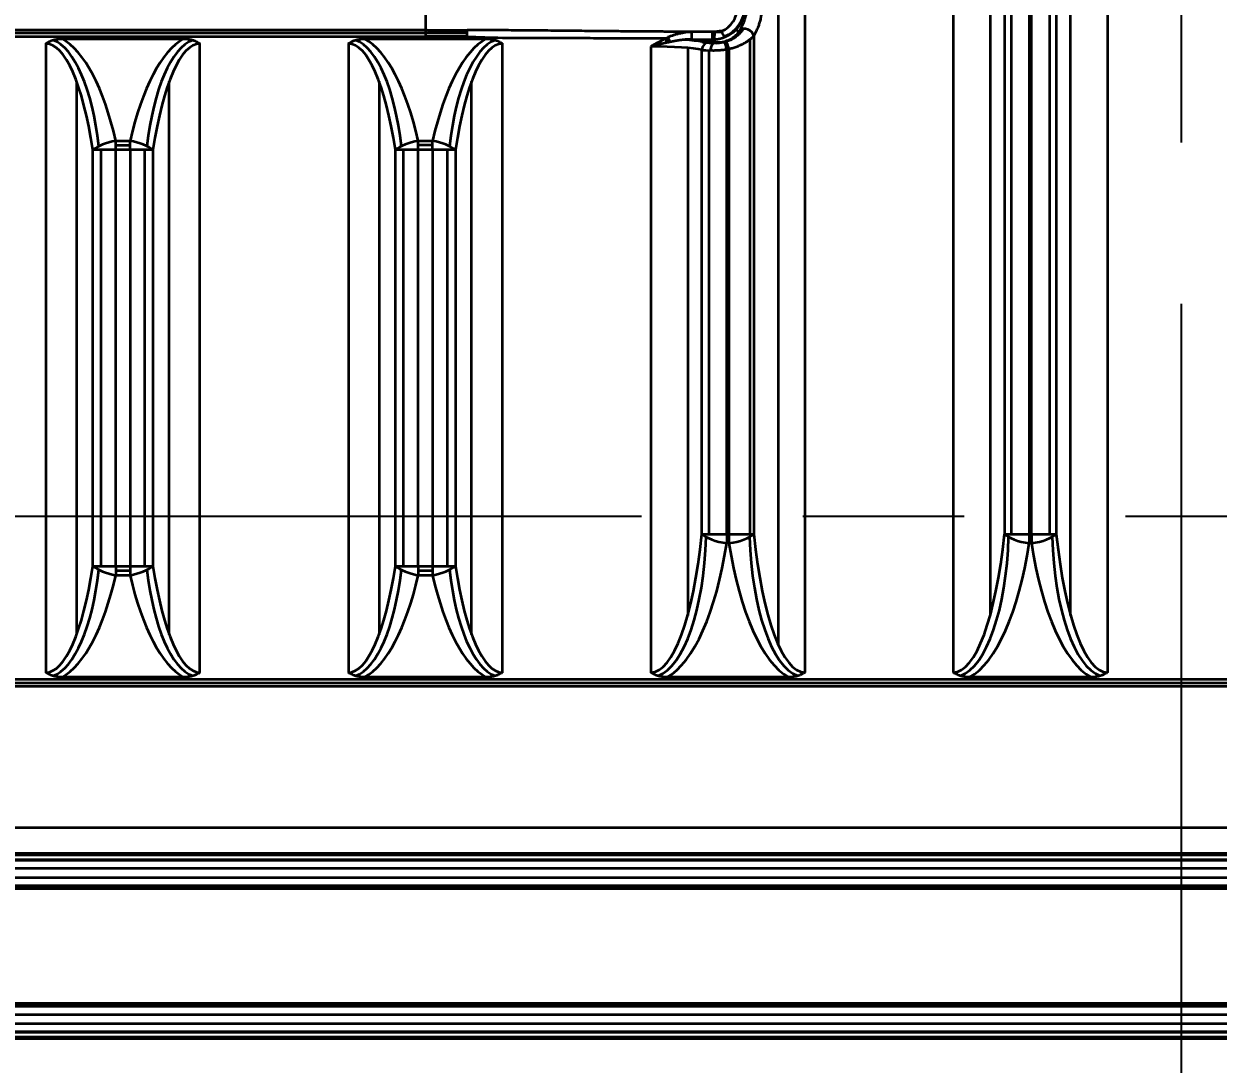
# Model space of a CAD drawing. Header units: millimetres. Extents: x 126 to 861, y 86 to 521.
# Drawn here: x 291.7 to 363.1, y 298 to 360.2 of the extents above; entities that cross this region are included whole.
import ezdxf

# ---------------------------------------------------------------- set-up
doc = ezdxf.new("R2010")
doc.units = ezdxf.units.MM
doc.linetypes.add('CENTER', pattern=[50.8, 31.75, -6.35, 6.35, -6.35])
doc.layers.add('10', color=7, linetype='Continuous', true_color=0xffffff)
doc.layers.add('dim', color=82, linetype='Continuous', lineweight=9)
doc.styles.add('Capful-A', font='')
doc.styles.get('Capful-A').set_extended_font_data('Microsoft YaHei')
doc.dimstyles.new('Capful-A-1.0', dxfattribs={"dimtxt": 2.5, "dimasz": 2.5, "dimexe": 1.5, "dimexo": 1, "dimgap": 1.5, "dimtad": 0, "dimdsep": 46, "dimtxsty": 'Capful-A', "dimcen": 0, "dimclrt": 2, "dimazin": 2, "dimtfac": 1, "dimtmove": 0, "dimatfit": 3, "dimfxl": 0, "dimtolj": 1, "dimtzin": 0, "dimarcsym": 0})

# ---------------------------------------------------------------- blocks, each defined once
blk = doc.blocks.new('*D37')
at = {"layer": 'Defpoints', "color": 0, "transparency": 16777216}
for p in [(355.713, 434.203), (360.922, 330.775)]:
    blk.add_point(p, dxfattribs=at)
at = {"layer": 'dim', "color": 0, "lineweight": -2, "transparency": 16777216}
blk.add_line((356.213, 434.203), (357.849, 434.203), dxfattribs=at)
at = {"layer": 'dim', "color": 2, "transparency": 16777216, "insert": (363.298, 434.203), "char_height": 2.5, "attachment_point": 5, "style": 'Capful-A', "bg_fill": 3, "box_fill_scale": 1.1, "bg_fill_color": 256, "bg_fill_true_color": 13158600, "bg_fill_transparency": 0}
blk.add_mtext('\\A1;103.43', dxfattribs=at)
at = {"layer": 'Defpoints', "color": 0, "transparency": 16777216}
blk.add_point((357.849, 434.203), dxfattribs=at)
blk = doc.blocks.new('*D38')
at = {"layer": 'Defpoints', "color": 0, "transparency": 16777216}
for p in [(406.147, 434.203), (360.922, 330.775)]:
    blk.add_point(p, dxfattribs=at)
at = {"layer": 'dim', "color": 0, "lineweight": -2, "transparency": 16777216}
blk.add_line((406.647, 434.203), (413.402, 434.203), dxfattribs=at)
at = {"layer": 'dim', "color": 2, "transparency": 16777216, "insert": (418.851, 434.203), "char_height": 2.5, "attachment_point": 5, "style": 'Capful-A', "bg_fill": 3, "box_fill_scale": 1.1, "bg_fill_color": 256, "bg_fill_true_color": 13158600, "bg_fill_transparency": 0}
blk.add_mtext('\\A1;103.43', dxfattribs=at)
at = {"layer": 'Defpoints', "color": 0, "transparency": 16777216}
blk.add_point((413.402, 434.203), dxfattribs=at)
blk = doc.blocks.new('*D39')
at = {"layer": 'Defpoints', "color": 0, "transparency": 16777216}
for p in [(406.147, 434.203), (360.922, 330.775)]:
    blk.add_point(p, dxfattribs=at)
at = {"layer": 'dim', "color": 0, "lineweight": -2, "transparency": 16777216}
blk.add_line((406.147, 434.702), (406.147, 442.193), dxfattribs=at)
at = {"layer": 'dim', "color": 2, "transparency": 16777216, "insert": (406.147, 446.831), "char_height": 2.5, "attachment_point": 5, "rotation": 90, "style": 'Capful-A', "bg_fill": 3, "box_fill_scale": 1.1, "bg_fill_color": 256, "bg_fill_true_color": 13158600, "bg_fill_transparency": 0}
blk.add_mtext('\\A1;45.23', dxfattribs=at)
at = {"layer": 'Defpoints', "color": 0, "transparency": 16777216}
blk.add_point((406.147, 442.193), dxfattribs=at)

msp = doc.modelspace()

# ---------------------------------------------------------------- linework, layer by layer
at = {"layer": '10', "color": 7, "linetype": 'Continuous', "lineweight": 35}
for p, q in [((336.811, 323.062), (336.811, 400.033)), ((338.393, 400.033), (338.393, 321.424)), ((347.271, 321.424), (347.271, 400.033)), ((349.474, 400.033), (349.474, 324.839)), ((350.328, 400.033), (350.328, 329.707)), ((350.742, 329.707), (350.742, 400.033)), ((351.81, 400.033), (351.81, 329.707)), ((351.944, 329.707), (351.944, 400.033)), ((353.012, 400.033), (353.012, 329.707)), ((353.426, 400.033), (353.426, 329.707)), ((354.281, 324.839), (354.281, 400.033)), ((356.483, 400.033), (356.483, 321.424)), ((315.697, 359.857), (286.552, 359.857)), ((315.697, 359.665), (286.552, 359.665)), ((286.552, 359.469), (315.697, 359.469)), ((293.974, 359.33), (301.241, 359.33)), ((312.064, 359.33), (319.331, 359.33)), ((315.697, 359.857), (315.697, 359.469)), ((318.188, 359.661), (315.697, 359.67)), ((318.188, 359.465), (318.189, 359.853)), ((331.63, 359.293), (332.876, 359.293)), ((333.042, 359.127), (332.876, 359.293)), ((334.284, 359.887), (334.436, 359.736)), ((335.091, 359.283), (335.091, 329.707)), ((335.336, 359.502), (335.336, 329.707)), ((293.001, 359.047), (293.001, 321.424)), ((302.213, 321.424), (302.213, 359.047)), ((311.091, 359.047), (311.091, 321.424)), ((320.303, 321.424), (320.303, 359.047)), ((329.181, 358.87), (329.181, 321.424)), ((331.384, 358.785), (331.384, 324.839)), ((332.238, 329.707), (332.238, 358.665)), ((332.652, 358.63), (332.652, 329.707)), ((333.72, 329.707), (333.72, 358.693)), ((333.854, 358.734), (333.854, 329.707)), ((294.839, 356.778), (294.839, 323.693)), ((300.375, 323.693), (300.375, 356.778)), ((312.929, 356.778), (312.929, 323.693)), ((318.465, 323.693), (318.465, 356.778)), ((297.177, 352.686), (297.177, 353.236)), ((297.177, 353.236), (298.037, 353.236)), ((297.177, 352.97), (298.037, 352.97)), ((298.037, 352.686), (298.037, 353.236)), ((315.267, 352.686), (315.267, 353.236)), ((315.267, 353.236), (316.127, 353.236)), ((316.127, 352.97), (315.267, 352.97)), ((316.127, 352.686), (316.127, 353.236)), ((297.177, 352.686), (295.814, 352.686)), ((295.814, 327.784), (295.814, 352.686)), ((296.286, 352.686), (296.286, 327.784)), ((297.177, 327.784), (297.177, 352.686)), ((298.037, 352.686), (297.177, 352.686)), ((299.401, 352.686), (298.037, 352.686)), ((298.037, 352.686), (298.037, 327.784)), ((298.928, 327.784), (298.928, 352.686)), ((299.401, 352.686), (299.401, 327.784)), ((315.267, 352.686), (313.904, 352.686)), ((313.904, 327.784), (313.904, 352.686)), ((314.376, 352.686), (314.376, 327.784)), ((315.267, 327.784), (315.267, 352.686)), ((316.127, 352.686), (315.267, 352.686)), ((316.127, 352.686), (316.127, 327.784)), ((317.491, 352.686), (316.127, 352.686)), ((317.018, 327.784), (317.018, 352.686)), ((317.491, 352.686), (317.491, 327.784)), ((332.238, 329.707), (333.72, 329.707)), ((333.72, 329.707), (333.72, 329.157)), ((333.72, 329.707), (333.854, 329.707)), ((333.854, 329.424), (333.72, 329.424)), ((333.854, 329.707), (333.854, 329.157)), ((333.854, 329.707), (335.336, 329.707)), ((350.328, 329.707), (351.81, 329.707)), ((351.81, 329.707), (351.944, 329.707)), ((351.81, 329.707), (351.81, 329.157)), ((351.81, 329.424), (351.944, 329.424)), ((351.944, 329.707), (353.426, 329.707)), ((351.944, 329.707), (351.944, 329.157)), ((333.854, 329.157), (333.72, 329.157)), ((351.944, 329.157), (351.81, 329.157)), ((295.814, 327.784), (297.177, 327.784)), ((297.177, 327.784), (297.177, 327.234)), ((297.177, 327.784), (298.037, 327.784)), ((298.037, 327.501), (297.177, 327.501)), ((298.037, 327.234), (297.177, 327.234)), ((298.037, 327.784), (299.401, 327.784)), ((298.037, 327.784), (298.037, 327.234)), ((313.904, 327.784), (315.267, 327.784)), ((315.267, 327.784), (315.267, 327.234)), ((315.267, 327.784), (316.127, 327.784)), ((316.127, 327.501), (315.267, 327.501)), ((316.127, 327.234), (315.267, 327.234)), ((316.127, 327.784), (316.127, 327.234)), ((316.127, 327.784), (317.491, 327.784)), ((435.292, 321.001), (286.552, 321.001)), ((286.552, 320.805), (435.292, 320.805)), ((301.241, 321.14), (293.974, 321.14)), ((319.331, 321.14), (312.064, 321.14)), ((337.421, 321.14), (330.154, 321.14)), ((355.511, 321.14), (348.244, 321.14)), ((286.552, 320.613), (435.292, 320.613)), ((435.292, 312.125), (286.552, 312.125)), ((286.552, 310.615), (435.292, 310.615)), ((286.552, 310.508), (435.292, 310.508)), ((435.292, 310.212), (286.552, 310.212)), ((435.292, 310.179), (286.552, 310.179)), ((286.552, 309.71), (435.292, 309.71)), ((435.292, 309.148), (286.552, 309.148)), ((286.552, 308.671), (435.292, 308.671)), ((286.552, 308.647), (435.292, 308.647)), ((435.292, 308.472), (286.552, 308.472)), ((286.552, 301.648), (435.292, 301.648)), ((435.292, 301.474), (286.552, 301.474)), ((435.292, 301.449), (286.552, 301.449)), ((286.552, 300.972), (435.292, 300.972)), ((435.292, 300.41), (286.552, 300.41)), ((286.552, 299.941), (435.292, 299.941)), ((286.552, 299.909), (435.292, 299.909)), ((435.292, 299.613), (286.552, 299.613)), ((435.292, 299.505), (286.552, 299.505))]:
    msp.add_line(p, q, dxfattribs=at)
for centre, major_axis, ratio, start_param, end_param in [((332.838, 361.236), (-0.723, 1.371), 0.970103, 3.033449, 4.232001), ((332.793, 361.378), (-0.964, 1.828), 0.970103, 3.037066, 4.196113), ((332.838, 361.333), (-0.908, 1.837), 0.978881, 3.057463, 4.256076), ((334.873, 359.502), (0.423, -0.271), 0.788078, 0.681433, 2.941107), ((293.001, 350.218), (0, 9.112), 0.36397, 5.011848, 6.153171), ((293.001, 346.067), (0, 13.53), 0.36397, 5.270873, 6.084403), ((302.213, 346.067), (0, 13.53), 0.36397, 0.198782, 1.012312), ((302.213, 350.218), (0, 9.112), 0.36397, 0.129997, 1.271337), ((311.091, 350.218), (0, 9.112), 0.36397, 5.011848, 6.153171), ((311.091, 346.067), (0, 13.53), 0.36397, 5.270873, 6.084403), ((315.697, -307.316), (-666.786, 0), 1, 4.708654, 4.712389), ((320.303, 346.067), (0, 13.53), 0.36397, 0.198782, 1.012312), ((320.303, 350.218), (0, 9.112), 0.36397, 0.129997, 1.271337), ((329.181, 359.04), (-3.317, 0), 0.087489, 3.537922, 4.072771), ((329.181, 359.036), (-3.819, 0), 0.087489, 3.539788, 4.016161), ((293.001, 345.517), (0, 13.53), 0.245123, 5.270873, 6.283185), ((302.213, 345.517), (0, 13.53), 0.245123, 0, 1.012312), ((311.091, 345.517), (0, 13.53), 0.245123, 5.270873, 6.283185), ((320.303, 345.517), (0, 13.53), 0.245123, 0, 1.012312), ((329.181, 358.535), (-3.317, 0), 0.100758, 3.539788, 4.71239), ((332.702, 358.665), (-0.102, -0.492), 0.91878, 3.364202, 4.901197), ((333.72, 358.702), (-1.608, 0), 0.060121, 0.398195, 0.909841), ((333.72, 359.207), (-1.608, 0), 0.087489, 0.40204, 1.169324), ((333.72, 359.203), (-1.105, 0), 0.087489, 0.398195, 0.909841), ((333.042, 358.626), (-0.034, -0.502), 0.612988, 3.252128, 4.754069), ((297.177, 352.686), (-1.568, -0.357), 0.334468, 4.636469, 5.686039), ((298.037, 352.686), (1.568, -0.357), 0.334468, 0.597146, 1.646716), ((315.267, 352.686), (-1.568, -0.357), 0.334468, 4.636469, 5.686039), ((316.127, 352.686), (1.568, -0.357), 0.334468, 0.597146, 1.646716), ((329.181, 334.954), (0, 13.53), 0.245123, 3.141593, 4.314194), ((329.181, 330.252), (0, 9.112), 0.36397, 3.271589, 4.632655), ((333.72, 329.707), (-1.589, 0.243), 0.338534, 0.424744, 1.622583), ((333.854, 329.707), (1.589, 0.243), 0.338534, 4.660602, 5.858442), ((338.393, 330.252), (0, 9.112), 0.36397, 1.65053, 3.011578), ((338.393, 334.954), (0, 13.53), 0.245123, 1.968991, 3.141593), ((347.271, 334.954), (0, 13.53), 0.245123, 3.141593, 4.314194), ((347.271, 330.252), (0, 9.112), 0.36397, 3.271589, 4.632655), ((351.81, 329.707), (-1.589, 0.243), 0.338534, 0.424744, 1.622583), ((351.944, 329.707), (1.589, 0.243), 0.338534, 4.660602, 5.858442), ((356.483, 330.252), (0, 9.112), 0.36397, 1.65053, 3.011578), ((356.483, 334.954), (0, 13.53), 0.245123, 1.968991, 3.141593), ((329.181, 334.404), (0, 13.53), 0.36397, 3.340375, 4.314194), ((338.393, 334.404), (0, 13.53), 0.36397, 1.968991, 2.94281), ((347.271, 334.404), (0, 13.53), 0.36397, 3.340375, 4.314194), ((356.483, 334.404), (0, 13.53), 0.36397, 1.968991, 2.94281), ((293.001, 334.954), (0, 13.53), 0.245123, 3.141593, 4.153905), ((293.001, 330.252), (0, 9.112), 0.36397, 3.271589, 4.41293), ((293.001, 334.404), (0, 13.53), 0.36397, 3.340375, 4.153905), ((297.177, 327.784), (-1.568, 0.357), 0.334468, 0.597146, 1.646716), ((298.037, 327.784), (1.568, 0.357), 0.334468, 4.636469, 5.686039), ((302.213, 334.404), (0, 13.53), 0.36397, 2.129281, 2.94281), ((302.213, 330.252), (0, 9.112), 0.36397, 1.870255, 3.011578), ((302.213, 334.954), (0, 13.53), 0.245123, 2.129281, 3.141593), ((311.091, 334.954), (0, 13.53), 0.245123, 3.141593, 4.153905), ((311.091, 330.252), (0, 9.112), 0.36397, 3.271589, 4.41293), ((311.091, 334.404), (0, 13.53), 0.36397, 3.340375, 4.153905), ((315.267, 327.784), (-1.568, 0.357), 0.334468, 0.597146, 1.646716), ((316.127, 327.784), (1.568, 0.357), 0.334468, 4.636469, 5.686039), ((320.303, 334.404), (0, 13.53), 0.36397, 2.129281, 2.94281), ((320.303, 330.252), (0, 9.112), 0.36397, 1.870255, 3.011578), ((320.303, 334.954), (0, 13.53), 0.245123, 2.129281, 3.141593)]:
    msp.add_ellipse(centre, major_axis=major_axis, ratio=ratio, start_param=start_param, end_param=end_param, dxfattribs=at)
for points, degree in [([(315.697, 368.345), (315.697, 359.858)], 1), ([(315.697, 359.858), (318.189, 359.853)], 1), ([(318.188, 359.462), (318.893, 359.439), (319.598, 359.416), (320.303, 359.394)], 3), ([(330.057, 359.367), (330.105, 359.385), (330.152, 359.404), (330.199, 359.422)], 3), ([(330.097, 359.201), (330.157, 359.215), (330.217, 359.229), (330.278, 359.242)], 3), ([(333.854, 358.734), (333.788, 358.712), (333.72, 358.693)], 2)]:
    msp.add_open_spline(points, degree=degree, dxfattribs=at)
for points, knots in [([(334.501, 359.834), (334.511, 359.851), (334.522, 359.87), (334.544, 359.908), (334.555, 359.928), (334.589, 359.99), (334.612, 360.034), (334.647, 360.104), (334.665, 360.141), (334.683, 360.179), (334.694, 360.205), (334.7, 360.219), (334.729, 360.286), (334.752, 360.343), (334.795, 360.463), (334.816, 360.526), (334.839, 360.609), (334.843, 360.626), (334.852, 360.66), (334.856, 360.677), (334.868, 360.73), (334.876, 360.765), (334.896, 360.872), (334.907, 360.945), (334.917, 361.057), (334.92, 361.095), (334.923, 361.152), (334.924, 361.171), (334.925, 361.21), (334.925, 361.229), (334.925, 361.249)], [0, 0, 0, 0, 0.0625, 0.0625, 0.125, 0.125, 0.25, 0.25, 0.3125, 0.34375, 0.34375, 0.375, 0.375, 0.5, 0.5, 0.625, 0.625, 0.65625, 0.65625, 0.6875, 0.6875, 0.75, 0.75, 0.875, 0.875, 0.9375, 0.9375, 0.96875, 0.96875, 1, 1, 1, 1]), ([(335.816, 361.249), (335.816, 361.206), (335.815, 361.162), (335.812, 361.076), (335.809, 361.033), (335.799, 360.906), (335.789, 360.822), (335.769, 360.698), (335.762, 360.657), (335.75, 360.595), (335.746, 360.575), (335.737, 360.534), (335.733, 360.514), (335.71, 360.414), (335.688, 360.336), (335.642, 360.186), (335.617, 360.113), (335.584, 360.025), (335.577, 360.008), (335.563, 359.974), (335.557, 359.957), (335.536, 359.906), (335.522, 359.874), (335.479, 359.778), (335.45, 359.718), (335.407, 359.633), (335.392, 359.606), (335.364, 359.552), (335.35, 359.527), (335.336, 359.502)], [0, 0, 0, 0, 0.0625, 0.0625, 0.125, 0.125, 0.25, 0.25, 0.3125, 0.3125, 0.34375, 0.34375, 0.375, 0.375, 0.5, 0.5, 0.625, 0.625, 0.65625, 0.65625, 0.6875, 0.6875, 0.75, 0.75, 0.875, 0.875, 0.9375, 0.9375, 1, 1, 1, 1]), ([(293.001, 359.047), (293.005, 359.05), (293.01, 359.053), (293.019, 359.059), (293.032, 359.068), (293.064, 359.088), (293.128, 359.127), (293.205, 359.167), (293.264, 359.193), (293.304, 359.209), (293.324, 359.217), (293.385, 359.239), (293.426, 359.252), (293.549, 359.287), (293.633, 359.303), (293.802, 359.325), (293.887, 359.33), (293.974, 359.33)], [0, 0, 0, 0, 0.015625, 0.015625, 0.03125, 0.0625, 0.125, 0.25, 0.3125, 0.3125, 0.375, 0.375, 0.5, 0.5, 0.75, 0.75, 1, 1, 1, 1]), ([(301.241, 359.33), (301.327, 359.33), (301.413, 359.325), (301.582, 359.303), (301.666, 359.287), (301.769, 359.258), (301.79, 359.251), (301.831, 359.238), (301.892, 359.217), (301.991, 359.176), (302.086, 359.127), (302.151, 359.088), (302.182, 359.068), (302.196, 359.059), (302.205, 359.053), (302.209, 359.05), (302.213, 359.047)], [0, 0, 0, 0, 0.25, 0.25, 0.5, 0.5, 0.5625, 0.5625, 0.625, 0.75, 0.875, 0.9375, 0.96875, 0.984375, 0.984375, 1, 1, 1, 1]), ([(311.091, 359.047), (311.095, 359.05), (311.1, 359.053), (311.109, 359.059), (311.122, 359.068), (311.154, 359.088), (311.218, 359.127), (311.295, 359.167), (311.354, 359.193), (311.394, 359.209), (311.414, 359.217), (311.475, 359.239), (311.516, 359.252), (311.639, 359.287), (311.723, 359.303), (311.892, 359.325), (311.977, 359.33), (312.064, 359.33)], [0, 0, 0, 0, 0.015625, 0.015625, 0.03125, 0.0625, 0.125, 0.25, 0.3125, 0.3125, 0.375, 0.375, 0.5, 0.5, 0.75, 0.75, 1, 1, 1, 1]), ([(331.63, 359.749), (331.527, 359.75), (331.315, 359.75), (330.986, 359.752), (330.638, 359.754), (330.269, 359.756), (329.881, 359.759), (329.473, 359.761), (329.045, 359.765), (328.596, 359.768), (328.129, 359.772), (327.641, 359.776), (327.133, 359.78), (326.605, 359.785), (326.058, 359.79), (325.49, 359.795), (324.814, 359.802), (324.051, 359.809), (323.222, 359.817), (322.438, 359.824), (321.699, 359.83), (321.004, 359.836), (320.355, 359.841), (319.75, 359.845), (319.19, 359.848), (318.674, 359.851), (318.346, 359.852), (318.189, 359.853)], [0, 0, 0, 0, 0.022967, 0.047415, 0.073344, 0.100754, 0.129645, 0.160016, 0.191869, 0.225202, 0.260016, 0.296311, 0.334087, 0.373344, 0.414082, 0.4563, 0.5, 0.564999, 0.626665, 0.684998, 0.739997, 0.791664, 0.839997, 0.884997, 0.926665, 0.964999, 1, 1, 1, 1]), ([(319.331, 359.33), (319.417, 359.33), (319.503, 359.325), (319.672, 359.303), (319.756, 359.287), (319.859, 359.258), (319.88, 359.251), (319.921, 359.238), (319.982, 359.217), (320.081, 359.176), (320.176, 359.127), (320.241, 359.088), (320.272, 359.068), (320.286, 359.059), (320.295, 359.053), (320.299, 359.05), (320.303, 359.047)], [0, 0, 0, 0, 0.25, 0.25, 0.5, 0.5, 0.5625, 0.5625, 0.625, 0.75, 0.875, 0.9375, 0.96875, 0.984375, 0.984375, 1, 1, 1, 1]), ([(320.304, 359.394), (320.47, 359.393), (320.825, 359.392), (321.391, 359.39), (322.022, 359.388), (322.719, 359.386), (323.481, 359.384), (324.309, 359.382), (325.389, 359.38), (326.634, 359.377), (327.954, 359.374), (329.072, 359.371), (329.751, 359.368), (330.057, 359.367)], [0, 0, 0, 0, 0.051253, 0.10923, 0.173933, 0.24536, 0.323513, 0.40839, 0.499993, 0.655902, 0.791206, 0.905905, 1, 1, 1, 1]), ([(330.067, 359.346), (329.914, 359.274), (329.765, 359.196), (329.544, 359.076), (329.471, 359.035), (329.326, 358.953), (329.253, 358.911), (329.181, 358.87)], [0, 0, 0, 0, 0.5, 0.5, 0.75, 0.75, 1, 1, 1, 1]), ([(330.057, 359.367), (330.058, 359.365), (330.06, 359.361), (330.063, 359.355), (330.065, 359.348), (330.068, 359.341), (330.07, 359.334), (330.073, 359.326), (330.075, 359.317), (330.078, 359.309), (330.08, 359.3), (330.082, 359.29), (330.084, 359.28), (330.086, 359.27), (330.088, 359.259), (330.09, 359.248), (330.092, 359.237), (330.093, 359.223), (330.096, 359.208), (330.098, 359.192), (330.101, 359.177), (330.103, 359.163), (330.106, 359.15), (330.109, 359.138), (330.112, 359.127), (330.115, 359.117), (330.118, 359.109), (330.121, 359.101), (330.123, 359.096), (330.124, 359.093)], [0, 0, 0, 0, 0.021871, 0.044908, 0.069142, 0.0946, 0.121303, 0.149272, 0.178522, 0.209066, 0.240914, 0.274076, 0.308555, 0.344355, 0.381475, 0.419914, 0.459665, 0.500721, 0.561514, 0.619173, 0.673694, 0.725084, 0.77336, 0.818552, 0.860699, 0.899849, 0.936064, 0.969418, 1, 1, 1, 1]), ([(330.199, 359.422), (330.199, 359.422), (330.199, 359.421), (330.199, 359.421), (330.199, 359.42), (330.199, 359.419), (330.198, 359.418), (330.198, 359.416), (330.197, 359.414), (330.197, 359.41), (330.197, 359.406), (330.198, 359.4), (330.202, 359.393), (330.208, 359.386), (330.213, 359.38), (330.216, 359.376), (330.219, 359.372), (330.222, 359.368), (330.225, 359.363), (330.227, 359.359), (330.229, 359.355), (330.231, 359.35), (330.233, 359.344), (330.236, 359.338), (330.238, 359.331), (330.24, 359.325), (330.243, 359.319), (330.245, 359.313), (330.247, 359.308), (330.249, 359.302), (330.253, 359.295), (330.257, 359.286), (330.261, 359.277), (330.266, 359.268), (330.27, 359.26), (330.274, 359.25), (330.279, 359.239), (330.285, 359.227), (330.291, 359.214), (330.298, 359.2), (330.305, 359.185), (330.312, 359.169), (330.319, 359.152), (330.324, 359.141), (330.327, 359.136)], [0, 0, 0, 0, 0.001078, 0.002786, 0.005172, 0.008252, 0.012033, 0.01652, 0.024848, 0.032884, 0.047161, 0.061738, 0.086454, 0.120967, 0.136863, 0.152441, 0.167731, 0.182766, 0.197576, 0.212195, 0.226656, 0.240994, 0.260758, 0.280591, 0.30049, 0.320454, 0.340482, 0.360574, 0.373874, 0.392775, 0.417342, 0.447653, 0.483795, 0.508892, 0.53817, 0.571691, 0.609528, 0.651755, 0.698435, 0.749618, 0.805347, 0.865649, 0.930534, 1, 1, 1, 1]), ([(331.63, 359.732), (331.503, 359.732), (331.376, 359.724), (331.127, 359.691), (331.005, 359.667), (330.826, 359.624), (330.767, 359.609), (330.65, 359.575), (330.593, 359.558), (330.421, 359.503), (330.309, 359.463), (330.199, 359.422)], [0, 0, 0, 0, 0.25, 0.25, 0.5, 0.5, 0.625, 0.625, 0.75, 0.75, 1, 1, 1, 1]), ([(331.63, 359.293), (331.614, 359.293), (331.581, 359.294), (331.531, 359.294), (331.48, 359.293), (331.429, 359.292), (331.377, 359.289), (331.325, 359.286), (331.272, 359.283), (331.219, 359.278), (331.165, 359.273), (331.111, 359.268), (331.056, 359.261), (331.003, 359.254), (330.951, 359.247), (330.902, 359.24), (330.853, 359.233), (330.804, 359.225), (330.755, 359.217), (330.707, 359.208), (330.659, 359.2), (330.611, 359.191), (330.563, 359.182), (330.516, 359.173), (330.468, 359.164), (330.421, 359.154), (330.374, 359.145), (330.343, 359.139), (330.327, 359.136)], [0, 0, 0, 0, 0.038072, 0.076556, 0.115448, 0.154744, 0.194439, 0.234532, 0.275019, 0.315898, 0.357166, 0.398821, 0.440862, 0.483288, 0.521353, 0.559217, 0.596886, 0.634365, 0.671661, 0.70878, 0.745726, 0.782506, 0.819124, 0.855588, 0.891902, 0.928072, 0.964103, 1, 1, 1, 1]), ([(332.876, 359.742), (332.541, 359.743), (332.206, 359.744), (331.791, 359.744), (331.71, 359.744), (331.63, 359.744)], [0, 0, 0, 0, 0.806645, 0.806645, 1, 1, 1, 1]), ([(331.63, 359.293), (331.63, 359.297), (331.63, 359.319), (331.63, 359.393), (331.63, 359.511), (331.63, 359.645), (331.63, 359.736), (331.63, 359.74), (331.63, 359.744)], [0, 0, 0, 0, 0.188307, 0.408441, 0.628576, 0.982913, 0.982913, 1, 1, 1, 1]), ([(332.876, 359.293), (332.876, 359.298), (332.876, 359.313), (332.876, 359.361), (332.876, 359.395), (332.876, 359.476), (332.876, 359.524), (332.876, 359.628), (332.876, 359.685), (332.876, 359.742)], [0, 0, 0, 0, 0.25, 0.25, 0.5, 0.5, 0.75, 0.75, 1, 1, 1, 1]), ([(332.876, 359.293), (332.884, 359.293), (332.9, 359.293), (332.923, 359.293), (332.948, 359.294), (332.974, 359.295), (333.001, 359.297), (333.029, 359.299), (333.058, 359.301), (333.087, 359.304), (333.118, 359.308), (333.149, 359.312), (333.182, 359.317), (333.215, 359.322), (333.249, 359.328), (333.284, 359.336), (333.32, 359.343), (333.357, 359.352), (333.394, 359.362), (333.433, 359.373), (333.472, 359.385), (333.511, 359.398), (333.552, 359.412), (333.578, 359.423), (333.592, 359.428)], [0, 0, 0, 0, 0.031286, 0.063917, 0.097894, 0.133217, 0.169885, 0.207897, 0.247255, 0.287958, 0.330008, 0.373405, 0.41815, 0.464244, 0.51169, 0.560488, 0.610643, 0.662155, 0.71503, 0.76927, 0.824881, 0.881868, 0.940238, 1, 1, 1, 1]), ([(333.413, 359.797), (333.405, 359.796), (333.39, 359.795), (333.366, 359.792), (333.341, 359.789), (333.315, 359.786), (333.289, 359.782), (333.262, 359.778), (333.234, 359.775), (333.205, 359.771), (333.176, 359.767), (333.141, 359.762), (333.101, 359.757), (333.057, 359.753), (333.012, 359.749), (332.967, 359.746), (332.922, 359.744), (332.892, 359.743), (332.877, 359.742)], [0, 0, 0, 0, 0.043617, 0.088571, 0.134899, 0.182636, 0.231818, 0.282479, 0.334653, 0.388374, 0.443672, 0.500582, 0.583595, 0.666684, 0.749858, 0.83313, 0.916508, 1, 1, 1, 1]), ([(333.036, 359.751), (333.026, 359.73), (333.018, 359.707), (333, 359.643), (332.992, 359.602), (332.972, 359.486), (332.963, 359.42), (332.943, 359.329), (332.934, 359.301), (332.917, 359.293)], [0, 0, 0, 0, 0.101168, 0.101168, 0.285876, 0.285876, 0.655292, 0.655292, 1, 1, 1, 1]), ([(333.116, 359.759), (333.14, 359.751), (333.166, 359.746), (333.235, 359.74), (333.279, 359.742), (333.358, 359.748), (333.394, 359.753), (333.429, 359.758)], [0, 0, 0, 0, 0.24145, 0.24145, 0.656142, 0.656142, 1, 1, 1, 1]), ([(333.592, 359.428), (333.589, 359.43), (333.586, 359.434), (333.577, 359.445), (333.572, 359.453), (333.561, 359.472), (333.554, 359.484), (333.54, 359.512), (333.532, 359.527), (333.516, 359.561), (333.507, 359.58), (333.489, 359.62), (333.479, 359.641), (333.46, 359.684), (333.451, 359.707), (333.432, 359.752), (333.422, 359.775), (333.413, 359.797)], [0, 0, 0, 0, 0.125, 0.125, 0.25, 0.25, 0.375, 0.375, 0.5, 0.5, 0.625, 0.625, 0.75, 0.75, 0.875, 0.875, 1, 1, 1, 1]), ([(333.622, 359.185), (333.65, 359.193), (333.677, 359.201), (333.731, 359.219), (333.784, 359.239), (333.836, 359.261), (333.874, 359.279), (333.887, 359.285), (333.912, 359.297), (333.924, 359.303), (333.985, 359.335), (334.03, 359.363), (334.093, 359.405), (334.114, 359.42), (334.143, 359.442), (334.153, 359.449), (334.172, 359.464), (334.182, 359.472), (334.228, 359.51), (334.262, 359.54), (334.323, 359.601), (334.351, 359.631), (334.39, 359.677), (334.402, 359.691), (334.425, 359.721), (334.436, 359.736), (334.467, 359.779), (334.485, 359.807), (334.501, 359.834)], [0, 0, 0, 0, 0.0625, 0.0625, 0.125, 0.1875, 0.1875, 0.21875, 0.21875, 0.25, 0.25, 0.375, 0.375, 0.4375, 0.4375, 0.46875, 0.46875, 0.5, 0.5, 0.625, 0.625, 0.75, 0.75, 0.8125, 0.8125, 0.875, 0.875, 1, 1, 1, 1]), ([(334.713, 359.928), (334.671, 359.864), (334.626, 359.802), (334.515, 359.67), (334.449, 359.6), (334.302, 359.471), (334.222, 359.41), (334.01, 359.277), (333.87, 359.212), (333.726, 359.166)], [0, 0, 0, 0, 0.185495, 0.185495, 0.417943, 0.417943, 0.650391, 0.650391, 1, 1, 1, 1]), ([(333.854, 358.734), (333.938, 358.753), (334.02, 358.774), (334.141, 358.811), (334.181, 358.823), (334.261, 358.85), (334.3, 358.864), (334.414, 358.907), (334.487, 358.937), (334.593, 358.986), (334.628, 359.002), (334.678, 359.027), (334.695, 359.036), (334.728, 359.053), (334.745, 359.062), (334.825, 359.106), (334.885, 359.142), (334.997, 359.215), (335.049, 359.251), (335.121, 359.307), (335.144, 359.325), (335.189, 359.362), (335.21, 359.38), (335.27, 359.434), (335.306, 359.469), (335.336, 359.502)], [0, 0, 0, 0, 0.125, 0.125, 0.1875, 0.1875, 0.25, 0.25, 0.375, 0.375, 0.4375, 0.4375, 0.46875, 0.46875, 0.5, 0.5, 0.625, 0.625, 0.75, 0.75, 0.8125, 0.8125, 0.875, 0.875, 1, 1, 1, 1]), ([(330.124, 359.093), (330.117, 359.092), (330.102, 359.088), (330.08, 359.084), (330.057, 359.079), (330.034, 359.074), (330.01, 359.068), (329.986, 359.063), (329.962, 359.058), (329.937, 359.052), (329.912, 359.046), (329.886, 359.04), (329.86, 359.035), (329.833, 359.028), (329.806, 359.022), (329.779, 359.016), (329.751, 359.009), (329.723, 359.003), (329.694, 358.996), (329.665, 358.989), (329.636, 358.982), (329.606, 358.975), (329.576, 358.968), (329.545, 358.96), (329.514, 358.953), (329.483, 358.945), (329.451, 358.937), (329.419, 358.929), (329.386, 358.921), (329.353, 358.913), (329.319, 358.904), (329.285, 358.896), (329.251, 358.887), (329.216, 358.879), (329.193, 358.873), (329.181, 358.87)], [0, 0, 0, 0, 0.023311, 0.047063, 0.071255, 0.095888, 0.120959, 0.146468, 0.172415, 0.1988, 0.225621, 0.252879, 0.280572, 0.308701, 0.337265, 0.366263, 0.395697, 0.425565, 0.455867, 0.486603, 0.517774, 0.54938, 0.58142, 0.613895, 0.646806, 0.680152, 0.713935, 0.748155, 0.782812, 0.817908, 0.853443, 0.889419, 0.925836, 0.962696, 1, 1, 1, 1]), ([(330.327, 359.136), (330.314, 359.133), (330.288, 359.128), (330.248, 359.119), (330.207, 359.111), (330.166, 359.102), (330.138, 359.096), (330.124, 359.093)], [0, 0, 0, 0, 0.193228, 0.389848, 0.589854, 0.79324, 1, 1, 1, 1]), ([(333.72, 358.693), (333.676, 358.685), (333.632, 358.677), (333.544, 358.664), (333.5, 358.658), (333.37, 358.642), (333.285, 358.634), (333.179, 358.628), (333.158, 358.627), (333.117, 358.625), (333.055, 358.623), (332.995, 358.621), (332.878, 358.621), (332.804, 358.623), (332.733, 358.626)], [0, 0, 0, 0, 0.125, 0.125, 0.25, 0.25, 0.5, 0.5, 0.5625, 0.5625, 0.625, 0.75, 0.75, 1, 1, 1, 1]), ([(333.042, 359.127), (333.061, 359.125), (333.082, 359.124), (333.123, 359.122), (333.166, 359.121), (333.212, 359.121), (333.248, 359.123), (333.26, 359.123), (333.284, 359.125), (333.296, 359.126), (333.358, 359.131), (333.41, 359.137), (333.488, 359.152), (333.515, 359.157), (333.568, 359.17), (333.594, 359.177), (333.62, 359.184)], [0, 0, 0, 0, 0.125, 0.125, 0.25, 0.375, 0.375, 0.4375, 0.4375, 0.5, 0.5, 0.75, 0.75, 0.875, 0.875, 1, 1, 1, 1]), ([(333.613, 359.133), (333.516, 359.108), (333.417, 359.091), (333.242, 359.076), (333.166, 359.075), (333.092, 359.078)], [0, 0, 0, 0, 0.557196, 0.557196, 1, 1, 1, 1]), ([(333.72, 358.693), (333.706, 358.752), (333.692, 358.811), (333.666, 358.92), (333.653, 358.971), (333.631, 359.06), (333.622, 359.097), (333.608, 359.152), (333.604, 359.17), (333.602, 359.178)], [0, 0, 0, 0, 0.25, 0.25, 0.5, 0.5, 0.75, 0.75, 1, 1, 1, 1]), ([(333.854, 358.734), (333.853, 358.737), (333.851, 358.745), (333.847, 358.755), (333.843, 358.766), (333.84, 358.776), (333.837, 358.786), (333.833, 358.796), (333.83, 358.806), (333.827, 358.816), (333.824, 358.825), (333.821, 358.834), (333.818, 358.843), (333.815, 358.852), (333.812, 358.86), (333.81, 358.869), (333.807, 358.877), (333.804, 358.885), (333.802, 358.892), (333.799, 358.9), (333.797, 358.907), (333.795, 358.914), (333.793, 358.921), (333.79, 358.927), (333.788, 358.934), (333.786, 358.94), (333.784, 358.946), (333.782, 358.952), (333.781, 358.957), (333.779, 358.963), (333.777, 358.968), (333.776, 358.973), (333.774, 358.978), (333.773, 358.983), (333.771, 358.987), (333.77, 358.991), (333.769, 358.996), (333.767, 358.999), (333.766, 359.003), (333.765, 359.007), (333.764, 359.01), (333.763, 359.014), (333.762, 359.017), (333.761, 359.02), (333.76, 359.022), (333.759, 359.025), (333.759, 359.028), (333.758, 359.032), (333.756, 359.038), (333.753, 359.046), (333.75, 359.054), (333.747, 359.062), (333.743, 359.07), (333.739, 359.079), (333.734, 359.088), (333.73, 359.096), (333.726, 359.103), (333.723, 359.108), (333.721, 359.111), (333.719, 359.114), (333.718, 359.117), (333.716, 359.12), (333.715, 359.122), (333.714, 359.125), (333.713, 359.127), (333.712, 359.129), (333.711, 359.131), (333.71, 359.133), (333.71, 359.135), (333.709, 359.136), (333.709, 359.138), (333.709, 359.139), (333.709, 359.14), (333.71, 359.141), (333.71, 359.142), (333.711, 359.144), (333.712, 359.146), (333.714, 359.148), (333.715, 359.15), (333.717, 359.153), (333.719, 359.156), (333.721, 359.159), (333.724, 359.164), (333.728, 359.17), (333.732, 359.176), (333.736, 359.182), (333.738, 359.187), (333.74, 359.191), (333.742, 359.195), (333.742, 359.198), (333.742, 359.201), (333.741, 359.203), (333.739, 359.204), (333.736, 359.205), (333.731, 359.206), (333.726, 359.206), (333.719, 359.205), (333.712, 359.204), (333.703, 359.203), (333.69, 359.2), (333.678, 359.198), (333.669, 359.196), (333.664, 359.195), (333.66, 359.194), (333.656, 359.194), (333.654, 359.193), (333.651, 359.193), (333.65, 359.193), (333.649, 359.193), (333.649, 359.193)], [0, 0, 0, 0, 0.014637, 0.029036, 0.043197, 0.057121, 0.070807, 0.084255, 0.097466, 0.110439, 0.123174, 0.135672, 0.147932, 0.159954, 0.171738, 0.183285, 0.194594, 0.205666, 0.2165, 0.227096, 0.237455, 0.247575, 0.257459, 0.267104, 0.276512, 0.285682, 0.294615, 0.30331, 0.311767, 0.319987, 0.327969, 0.335713, 0.34322, 0.350489, 0.35752, 0.364314, 0.37087, 0.377189, 0.38327, 0.389114, 0.39472, 0.400088, 0.405219, 0.410112, 0.414768, 0.419187, 0.423368, 0.427311, 0.440322, 0.454148, 0.468797, 0.484277, 0.500593, 0.51775, 0.535754, 0.554607, 0.574314, 0.581987, 0.589372, 0.596469, 0.603279, 0.609803, 0.61604, 0.621992, 0.62766, 0.633045, 0.638148, 0.642971, 0.647514, 0.651781, 0.655774, 0.656982, 0.658827, 0.661328, 0.664491, 0.668318, 0.672812, 0.677972, 0.683801, 0.690298, 0.697464, 0.705299, 0.713804, 0.73122, 0.747573, 0.762896, 0.777229, 0.790619, 0.803126, 0.814823, 0.825798, 0.83616, 0.846075, 0.856023, 0.866264, 0.877036, 0.888546, 0.900963, 0.91111, 0.929831, 0.957136, 0.965138, 0.972336, 0.978744, 0.984379, 0.989268, 0.993451, 0.996993, 1, 1, 1, 1]), ([(293.974, 321.14), (293.887, 321.14), (293.802, 321.145), (293.632, 321.167), (293.549, 321.184), (293.445, 321.213), (293.424, 321.219), (293.383, 321.232), (293.322, 321.253), (293.223, 321.294), (293.128, 321.343), (293.064, 321.382), (293.032, 321.403), (293.019, 321.412), (293.01, 321.418), (293.005, 321.421), (293.001, 321.424)], [0, 0, 0, 0, 0.25, 0.25, 0.5, 0.5, 0.5625, 0.5625, 0.625, 0.75, 0.875, 0.9375, 0.96875, 0.984375, 0.984375, 1, 1, 1, 1]), ([(302.213, 321.424), (302.209, 321.421), (302.205, 321.418), (302.196, 321.412), (302.182, 321.403), (302.151, 321.382), (302.086, 321.343), (302.01, 321.304), (301.95, 321.278), (301.911, 321.261), (301.89, 321.253), (301.829, 321.231), (301.789, 321.218), (301.665, 321.184), (301.582, 321.167), (301.413, 321.145), (301.327, 321.14), (301.241, 321.14)], [0, 0, 0, 0, 0.015625, 0.015625, 0.03125, 0.0625, 0.125, 0.25, 0.3125, 0.3125, 0.375, 0.375, 0.5, 0.5, 0.75, 0.75, 1, 1, 1, 1]), ([(312.064, 321.14), (311.977, 321.14), (311.892, 321.145), (311.722, 321.167), (311.639, 321.184), (311.535, 321.213), (311.514, 321.219), (311.473, 321.232), (311.412, 321.253), (311.313, 321.294), (311.218, 321.343), (311.154, 321.382), (311.122, 321.403), (311.109, 321.412), (311.1, 321.418), (311.095, 321.421), (311.091, 321.424)], [0, 0, 0, 0, 0.25, 0.25, 0.5, 0.5, 0.5625, 0.5625, 0.625, 0.75, 0.875, 0.9375, 0.96875, 0.984375, 0.984375, 1, 1, 1, 1]), ([(320.303, 321.424), (320.299, 321.421), (320.295, 321.418), (320.286, 321.412), (320.272, 321.403), (320.241, 321.382), (320.176, 321.343), (320.1, 321.304), (320.04, 321.278), (320.001, 321.261), (319.98, 321.253), (319.919, 321.231), (319.879, 321.218), (319.755, 321.184), (319.672, 321.167), (319.503, 321.145), (319.417, 321.14), (319.331, 321.14)], [0, 0, 0, 0, 0.015625, 0.015625, 0.03125, 0.0625, 0.125, 0.25, 0.3125, 0.3125, 0.375, 0.375, 0.5, 0.5, 0.75, 0.75, 1, 1, 1, 1]), ([(330.154, 321.14), (330.067, 321.14), (329.982, 321.145), (329.812, 321.167), (329.729, 321.184), (329.625, 321.213), (329.604, 321.219), (329.563, 321.232), (329.502, 321.253), (329.403, 321.294), (329.308, 321.343), (329.244, 321.382), (329.212, 321.403), (329.199, 321.412), (329.19, 321.418), (329.185, 321.421), (329.181, 321.424)], [0, 0, 0, 0, 0.25, 0.25, 0.5, 0.5, 0.5625, 0.5625, 0.625, 0.75, 0.875, 0.9375, 0.96875, 0.984375, 0.984375, 1, 1, 1, 1]), ([(338.393, 321.424), (338.389, 321.421), (338.385, 321.418), (338.376, 321.412), (338.362, 321.403), (338.331, 321.382), (338.266, 321.343), (338.19, 321.304), (338.13, 321.278), (338.091, 321.261), (338.07, 321.253), (338.009, 321.231), (337.969, 321.218), (337.845, 321.184), (337.762, 321.167), (337.593, 321.145), (337.507, 321.14), (337.421, 321.14)], [0, 0, 0, 0, 0.015625, 0.015625, 0.03125, 0.0625, 0.125, 0.25, 0.3125, 0.3125, 0.375, 0.375, 0.5, 0.5, 0.75, 0.75, 1, 1, 1, 1]), ([(348.244, 321.14), (348.157, 321.14), (348.072, 321.145), (347.902, 321.167), (347.819, 321.184), (347.715, 321.213), (347.694, 321.219), (347.653, 321.232), (347.592, 321.253), (347.493, 321.294), (347.398, 321.343), (347.334, 321.382), (347.302, 321.403), (347.289, 321.412), (347.28, 321.418), (347.275, 321.421), (347.271, 321.424)], [0, 0, 0, 0, 0.25, 0.25, 0.5, 0.5, 0.5625, 0.5625, 0.625, 0.75, 0.875, 0.9375, 0.96875, 0.984375, 0.984375, 1, 1, 1, 1]), ([(356.483, 321.424), (356.479, 321.421), (356.475, 321.418), (356.466, 321.412), (356.452, 321.403), (356.421, 321.382), (356.356, 321.343), (356.28, 321.304), (356.22, 321.278), (356.181, 321.261), (356.16, 321.253), (356.099, 321.231), (356.059, 321.218), (355.935, 321.184), (355.852, 321.167), (355.683, 321.145), (355.597, 321.14), (355.511, 321.14)], [0, 0, 0, 0, 0.015625, 0.015625, 0.03125, 0.0625, 0.125, 0.25, 0.3125, 0.3125, 0.375, 0.375, 0.5, 0.5, 0.75, 0.75, 1, 1, 1, 1])]:
    msp.add_open_spline(points, degree=3, knots=knots, dxfattribs=at)

# ---------------------------------------------------------------- next in the draw order: dimensions: what is measured, and where the dimension line sits
at = {"layer": 'dim'}
dim = msp.add_ordinate_dim(feature_location=(355.713, 434.203), offset=(2.136, 0), dtype=0, origin=(360.922, 330.775), dimstyle='Capful-A-1.0', override={"dimasz": 2, "dimexe": 0.49975, "dimexo": 0.49975, "dimgap": 0.49975}, dxfattribs=at)
dim.commit()
dim.dimension.update_dxf_attribs({"geometry": '*D37', "text_midpoint": (363.298, 434.203)})

# ---------------------------------------------------------------- next in the draw order: dimensions: what is measured, and where the dimension line sits
dim = msp.add_ordinate_dim(feature_location=(406.147, 434.203), offset=(7.254, 0), dtype=0, origin=(360.922, 330.775), dimstyle='Capful-A-1.0', override={"dimasz": 2, "dimexe": 0.49975, "dimexo": 0.49975, "dimgap": 0.49975}, dxfattribs=at)
dim.commit()
dim.dimension.update_dxf_attribs({"geometry": '*D38', "text_midpoint": (418.851, 434.203)})

# ---------------------------------------------------------------- next in the draw order: dimensions: what is measured, and where the dimension line sits
dim = msp.add_ordinate_dim(feature_location=(406.14721, 434.20266), offset=(0, 7.99001), dtype=1, origin=(360.9222, 330.77504), dimstyle='Capful-A-1.0', override={"dimasz": 2, "dimexe": 0.49975, "dimexo": 0.49975, "dimgap": 0.49975}, dxfattribs=at)
dim.commit()
dim.dimension.update_dxf_attribs({"geometry": '*D39', "text_midpoint": (406.14721, 446.83057)})

# ---------------------------------------------------------------- next in the draw order: linework, layer by layer
at = {"layer": '10', "color": 1, "linetype": 'CENTER', "ltscale": 1.52}
for p, q in [((360.922, 140.775), (360.922, 520.775)), ((125.922, 330.775), (595.922, 330.775))]:
    msp.add_line(p, q, dxfattribs=at)

doc.saveas('drawing.dxf')
